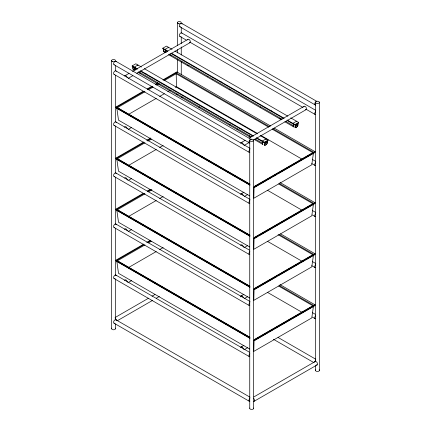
<?xml version="1.0" encoding="UTF-8"?>
<svg xmlns="http://www.w3.org/2000/svg" width="431" height="431" viewBox="0 0 431 431"><rect width="100%" height="100%" fill="white"/><g stroke="black" fill="none" stroke-linecap="round" stroke-linejoin="round"><path stroke-width="0.65" d="M254.075 187.21L253.773 198.271L311.764 164.787L313.585 152.213L272.834 128.68M254.075 238.257L253.773 249.317L311.764 215.839L313.585 203.26L279.234 183.428M254.075 340.361L253.773 351.416L311.764 317.938L313.585 305.363L279.234 285.527M132.958 67.408L133.104 69.014L134.1 69.714M163.516 50.583L163.57 49.732M313.585 254.312L311.764 266.891L253.773 300.369L254.096 288.657L313.585 254.312L279.234 234.48M262.786 142.429L262.565 143.281A2.225 1.288 -60 0 0 262.942 144.498L254.215 139.461M133.131 66.487L132.791 67.381L132.958 69.165L134.068 69.946M163.742 48.816L163.403 49.705L163.57 51.488L164.68 52.27M134.881 67.29L135.237 67.705L134.553 69.375A2.225 1.288 -60 0 0 134.607 70.108M165.499 49.619L165.849 50.028L165.165 51.698A2.225 1.288 -60 0 0 165.218 52.431M263.023 142.171L262.565 143.281L255.001 138.917M267.107 141.815L267.506 142.537L266.811 144.008L265.485 145.231L264.44 145.376L264.769 143.577L267.107 141.815L267.462 140.996M297.724 124.139L298.123 124.861L297.422 126.337L296.097 127.56L295.057 127.7L295.386 125.9L297.724 124.139L298.074 123.325M135.237 67.705L134.553 69.375L135.717 70.043M165.849 50.028L165.165 51.698L166.328 52.372M137.198 69.316L132.182 66.422L132.182 65.889L135.83 63.783L141.427 67.015M167.81 51.639L162.794 48.746L162.794 48.213L166.447 46.106L172.039 49.339M124.942 75.732L128.988 73.399M132.457 71.395L187.943 39.361M128.19 78.356L132.813 75.689M136.859 73.351L190.033 42.653M249.522 184.904L116.025 107.836L116.025 106.98L143.237 91.27M147.289 88.931L151.922 86.254M155.397 84.25L157.714 82.914M162.923 79.907L176.818 71.885L270.668 126.067M144.417 91.227L116.693 107.233L250.018 184.204M147.305 89.556L152.504 86.556M155.968 84.557L157.703 83.555M163.478 80.22L176.182 72.882L269.337 126.666M117.27 107.75L144.994 91.744M148.458 89.745L153.08 87.078M156.545 85.074L158.856 83.743M164.631 80.408L176.182 73.739L268.755 127.183M128.373 114.484L156.205 98.413M159.685 96.409L164.324 93.726M167.804 91.722L170.126 90.381M175.342 87.369L176.505 86.696L257.544 133.486M128.19 129.408L131.66 127.404M249.522 235.956L116.025 158.883L116.025 158.032L143.814 141.988M146.712 140.312L150.764 137.974M143.841 142.607L116.693 158.279L116.693 159.136L250.018 236.113M147.881 140.274L150.769 138.604M116.693 159.136L144.994 142.796M147.881 141.126L151.346 139.127M128.373 165.536L156.205 149.465M159.685 147.456L163.166 145.446M128.767 180.12L131.66 178.456M249.522 287.003L116.025 209.935L116.025 209.078L143.237 193.368M147.289 191.03L150.187 189.36M249.694 298.015L118.514 222.277L116.693 209.331L144.417 193.325M147.305 191.655L151.346 189.322M117.27 209.849L144.994 193.842M148.458 191.843L151.927 189.845M241.058 142.704L245.104 140.366M249.15 138.033L304.054 106.333M244.307 145.328L249.506 142.322M252.975 140.323L306.15 109.625M128.373 216.583L156.205 200.517M159.685 198.508L163.166 196.498M256.483 137.656L264.408 142.23L268.055 140.123L268.055 140.651L264.408 142.758L256.483 138.184M287.094 119.98L295.019 124.554L298.672 122.447L298.672 122.98L295.019 125.087L287.094 120.513M128.19 231.506L131.66 229.502M249.522 338.055L116.025 260.981L116.025 260.13L143.814 244.086M146.712 242.416L150.187 240.406M143.841 244.706L116.693 260.378L116.693 261.234L250.018 338.211M147.881 242.373L150.769 240.703M116.693 261.234L144.994 244.894M148.458 242.895L151.346 241.225M241.058 193.858L243.946 192.194M254.096 186.558L313.585 152.213M314.975 151.647L254.182 186.742L254.182 187.598L314.975 152.504L314.975 151.647L274.164 128.088M254.673 187.081L266.223 180.411M267.382 179.743L271.422 177.41M272.575 176.742L276.621 174.41M277.774 173.741L296.835 162.735M297.993 162.072L302.034 159.734M303.187 159.071L313.585 153.064M244.307 196.482L247.777 194.483M128.373 267.635L156.205 251.564M159.685 249.554L163.166 247.545M128.767 282.219L131.66 280.554M115.045 317.55L148.566 298.198M152.035 296.194L154.923 294.524M254.096 237.61L313.585 203.26M314.975 202.699L254.182 237.793L254.182 238.65L314.975 203.551L314.975 202.699L279.994 182.502M254.096 238.462L257.56 236.463M258.713 235.795L288.172 218.786M289.325 218.124L313.585 204.116M117.717 320.508L152.396 300.488M156.442 298.15L159.33 296.485M244.307 247.534L247.777 245.53M241.058 295.957L243.946 294.292M314.975 253.746L254.182 288.845L254.182 289.697L314.975 254.602L314.975 253.746L280.581 233.888M254.673 289.179L269.111 280.845M270.269 280.177L274.31 277.844M275.463 277.176L276.621 276.508M277.774 275.84L299.723 263.169M300.881 262.501L304.922 260.168M306.08 259.5L313.008 255.497M244.307 298.581L247.777 296.582M241.058 347.009L243.946 345.339M254.096 339.709L313.585 305.363L313.585 306.215L304.922 311.22M314.975 304.798L254.182 339.892L254.182 340.749L314.975 305.649L314.975 304.798L279.994 284.605M254.096 340.56L260.448 336.897M261.601 336.228L267.958 332.56M269.111 331.892L273.157 329.559M274.31 328.891L291.06 319.22M292.218 318.552L298.57 314.883M299.723 314.221L303.769 311.882M244.307 349.633L247.777 347.628M253.843 396.951L315.109 361.577M254.204 401.245L317.2 364.868M164.712 52.043L163.721 51.337M181.586 23.296L316.979 101.463A1.956 1.126 -60 0 0 314.932 103.057A1.956 1.126 -60 0 0 315.551 104.986M179.851 26.781L315.244 104.948M181.586 32.891L315.815 110.39M179.851 36.376L186.24 40.067M189.732 42.076L303.041 107.497M305.945 109.178L315.244 114.544M174.948 51.02L287.838 116.192M290.747 117.873L298.672 122.447M162.794 48.213L167.81 51.111M171.301 53.126L284.185 118.299M220.543 81.61L221.706 82.278M270.587 110.498L271.751 111.171M170.719 53.32L283.603 118.498M169.238 54.053L282.122 119.225M285.613 121.24L293.177 125.61A2.225 1.288 -60 0 0 294.093 126.973M207.289 76.416L207.64 76.616M280.107 118.455L279.751 118.25L279.983 118.423M170.676 55.313L171.026 55.513M187.868 65.237L188.218 65.442L187.986 65.27M212.435 79.423L212.785 79.622L212.553 79.455M229.626 89.352L229.982 89.551L229.75 89.379M260.335 107.077L260.685 107.281M168.451 54.597L281.335 119.77M284.826 121.784L293.559 126.822M272.247 129.203L313.003 152.73M312.33 159.422L315.815 161.436M311.758 163.581L315.244 165.59M261.041 135.506L302.438 159.405M144.337 68.691L257.221 133.869M260.13 135.544L268.055 140.123M132.182 65.889L137.198 68.782M140.689 70.803L253.573 135.975M145.128 73.415L146.292 74.089M239.975 128.174L241.139 128.847M140.107 70.996L252.992 136.169M138.626 71.724L251.51 136.896M159.481 84.164L159.831 84.363M177.028 94.292L176.678 94.087L176.909 94.26M249.49 136.126L249.14 135.927L249.371 136.099M140.059 72.984L140.414 73.189M157.256 82.914L157.606 83.118L157.374 82.946M181.823 97.094L182.173 97.298L181.941 97.126M199.014 107.023L199.364 107.227L199.133 107.055M229.723 124.753L230.073 124.952M237.088 129.004L237.438 129.208M137.839 72.268L250.723 137.441M115.826 61.261L251.219 139.428A1.956 1.126 -60 0 0 250.907 139.391M114.086 64.747L249.479 142.914M115.826 70.856L250.055 148.356M114.086 74.342L249.479 152.509M278.652 183.945L313.003 203.782M312.33 210.473L315.815 212.488M312.34 214.967L315.244 216.642M267.457 190.26L301.851 210.118M116.025 106.98L249.522 184.053M116.693 108.084L250.018 185.061M249.694 195.911L118.514 120.179L116.785 107.879M115.826 121.908L250.055 199.402M114.086 125.394L249.479 203.561M278.07 234.663L313.003 254.829M312.33 261.525L315.815 263.535M311.758 265.679L315.244 267.694M267.457 241.306L302.438 261.504M250.018 235.256L116.693 158.279L118.514 171.226L249.694 246.963M116.025 158.032L249.522 235.1M115.826 172.955L249.474 250.12M114.086 176.441L249.479 254.608M278.652 286.049L313.003 305.881M312.33 312.572L315.239 314.253M312.34 317.065L315.244 318.741M267.457 292.358L301.851 312.216M116.693 209.331L250.018 286.308M116.025 209.078L249.522 286.152M116.693 210.183L250.018 287.159M115.826 224.007L250.055 301.506M114.086 227.493L249.479 305.66M278.049 337.446L315.815 359.255M273.405 339.256L313.499 362.401M250.018 337.354L116.693 260.378L118.514 273.324L249.694 349.062M116.025 260.13L249.522 337.198M115.826 275.053L249.474 352.219M114.086 278.539L249.479 356.712M115.826 319.727L250.055 397.22M114.086 323.207L249.479 401.38M295.618 124.742L295.968 125.152M265.006 142.419L265.356 142.828M176.505 86.696L176.182 72.882L176.182 73.739M319.414 102.346A1.956 1.126 0 0 1 316.483 103.321A1.956 1.126 0 0 1 316.483 101.366A1.956 1.126 0 0 1 319.414 102.346L319.414 370.353M315.508 102.346L315.508 361.598M315.508 365.639L315.508 370.353M296.566 121.763L296.566 121.23L292.913 123.341L292.913 123.869M295.019 124.554L295.019 125.087M265.954 139.439L265.954 138.906L262.301 141.012L262.301 141.546M264.408 142.23L264.408 142.758M253.649 140.312A1.956 1.126 0 0 1 250.718 141.287A1.956 1.126 0 0 1 250.718 139.337A1.956 1.126 0 0 1 253.649 140.312L253.649 408.324M249.743 140.312L249.743 408.324M181.257 27.39L181.257 32.778M181.257 36.818L181.257 43.553M181.257 46.92L181.257 55.001M181.257 61.735L181.257 74.531M177.351 22.676L177.351 45.573M177.351 49.613L177.351 52.981M177.351 59.042L177.351 72.51M168.548 47.857L168.548 47.324L164.901 49.43L164.901 49.964M137.936 65.528L137.936 65L134.289 67.107L134.289 67.635M115.492 65.361L115.492 70.749M115.492 75.463L115.492 121.925M115.492 125.965L115.492 173.1M115.492 177.141L115.492 224.282M115.492 228.322L115.492 275.457M115.492 278.825L115.492 319.904M115.492 323.94L115.492 328.654M111.586 60.647L111.586 328.654M303.86 106.565A1.956 1.126 60 0 1 306.134 107.508A1.956 1.126 60 0 1 305.557 109.743M240.746 143.27A1.956 1.126 60 0 1 242.179 142.801A1.956 1.126 60 0 1 243.483 145.026M180.158 36.414A1.956 1.126 -60 0 1 179.765 34.027A1.956 1.126 -60 0 1 182.006 33.316M315.551 114.581A1.956 1.126 -60 0 1 314.732 113.558A1.956 1.126 -60 0 1 315.616 111.597M187.63 39.927A1.956 1.126 60 0 1 189.888 40.32A1.956 1.126 60 0 1 189.441 42.777M124.742 75.969A1.956 1.126 60 0 1 126.067 75.829A1.956 1.126 60 0 1 127.29 77.607M114.398 74.38A1.956 1.126 -60 0 1 114.005 71.993A1.956 1.126 -60 0 1 116.246 71.282M249.791 152.552A1.956 1.126 -60 0 1 248.967 151.529A1.956 1.126 -60 0 1 249.851 149.568M240.746 194.424A1.956 1.126 60 0 1 242.001 193.853A1.956 1.126 60 0 1 243.407 195.733M315.551 165.633A1.956 1.126 -60 0 1 314.732 164.61A1.956 1.126 -60 0 1 315.616 162.649M124.629 127.344A1.956 1.126 60 0 1 125.884 126.779A1.956 1.126 60 0 1 127.29 128.654M114.743 125.351A1.956 1.126 -60 0 1 113.579 124.338A1.956 1.126 -60 0 1 114.932 122.07A1.956 1.126 -60 0 1 116.332 122.69M249.791 203.599A1.956 1.126 -60 0 1 248.967 202.575A1.956 1.126 -60 0 1 249.851 200.614M240.746 245.476A1.956 1.126 60 0 1 242.179 245.007A1.956 1.126 60 0 1 243.483 247.232M124.742 178.068A1.956 1.126 60 0 1 126.245 178.057A1.956 1.126 60 0 1 127.366 180.153M114.398 176.478A1.956 1.126 -60 0 1 114.005 174.092A1.956 1.126 -60 0 1 116.246 173.381M249.791 254.651A1.956 1.126 -60 0 1 248.967 253.627A1.956 1.126 -60 0 1 249.851 251.666M315.551 216.68A1.956 1.126 -60 0 1 314.732 215.656A1.956 1.126 -60 0 1 315.616 213.701M240.724 296.927A1.956 1.126 60 0 1 241.823 295.882A1.956 1.126 60 0 1 243.407 297.832M114.743 227.449A1.956 1.126 -60 0 1 113.579 226.437A1.956 1.126 -60 0 1 114.932 224.168A1.956 1.126 -60 0 1 116.332 224.788M249.791 305.698A1.956 1.126 -60 0 1 248.967 304.674A1.956 1.126 -60 0 1 249.851 302.718M124.629 229.448A1.956 1.126 60 0 1 125.884 228.877A1.956 1.126 60 0 1 127.29 230.752M315.551 267.732A1.956 1.126 -60 0 1 314.732 266.708A1.956 1.126 -60 0 1 315.616 264.747M315.551 318.778A1.956 1.126 -60 0 1 314.732 317.755A1.956 1.126 -60 0 1 315.616 315.799M240.746 347.575A1.956 1.126 60 0 1 242.179 347.106A1.956 1.126 60 0 1 243.483 349.331M124.629 280.495A1.956 1.126 60 0 1 126.067 280.031A1.956 1.126 60 0 1 127.366 282.251M114.398 278.582A1.956 1.126 -60 0 1 114.005 276.19A1.956 1.126 -60 0 1 116.246 275.479M249.791 356.749A1.956 1.126 -60 0 1 248.967 355.726A1.956 1.126 -60 0 1 249.851 353.765M180.503 26.738A1.956 1.126 -60 0 1 179.339 25.725A1.956 1.126 -60 0 1 180.691 23.457A1.956 1.126 -60 0 1 182.092 24.077M114.398 64.785A1.956 1.126 -60 0 1 114.005 62.398A1.956 1.126 -60 0 1 116.246 61.687M249.791 142.957A1.956 1.126 -60 0 1 249.026 141.487A1.956 1.126 -60 0 1 250.562 139.472M314.91 361.814A1.956 1.126 60 0 1 317.297 362.988A1.956 1.126 60 0 1 316.257 364.874M253.757 398.508A1.956 1.126 60 0 1 254.538 400.485A1.956 1.126 60 0 1 253.611 401.369M253.584 408.028A1.956 1.126 0 0 1 251.699 409.45A1.956 1.126 0 0 1 249.808 408.028M319.15 369.793A1.956 1.126 0 0 1 317.458 371.484A1.956 1.126 0 0 1 315.767 369.793M114.743 323.164A1.956 1.126 -60 0 1 113.579 322.151A1.956 1.126 -60 0 1 114.932 319.888A1.956 1.126 -60 0 1 116.332 320.502M249.791 401.417A1.956 1.126 -60 0 1 248.967 400.394A1.956 1.126 -60 0 1 249.851 398.433M314.749 362.207A1.956 1.126 -60 0 1 315.616 360.467M115.196 318.444A1.956 1.126 60 0 1 116.311 320.54M115.233 328.093A1.956 1.126 0 0 1 113.542 329.785A1.956 1.126 0 0 1 111.85 328.093M264.542 144.261L264.596 145.199L266.137 144.611L267.134 143.281L267.285 142.198L266.999 142.014L265.383 142.947L264.542 144.261M295.16 126.59L295.208 127.522L296.754 126.935L297.746 125.61L297.896 124.521L297.611 124.338L296 125.27L295.16 126.59M293.403 124.758L293.177 125.61L293.861 123.939L293.403 124.758M178.326 23.657A1.956 1.126 0 0 0 181.257 22.676A1.956 1.126 0 0 0 178.326 21.701A1.956 1.126 0 0 0 178.326 23.657M112.561 61.622A1.956 1.126 0 0 0 115.492 60.647A1.956 1.126 0 0 0 112.561 59.667A1.956 1.126 0 0 0 112.561 61.622"/></g></svg>
